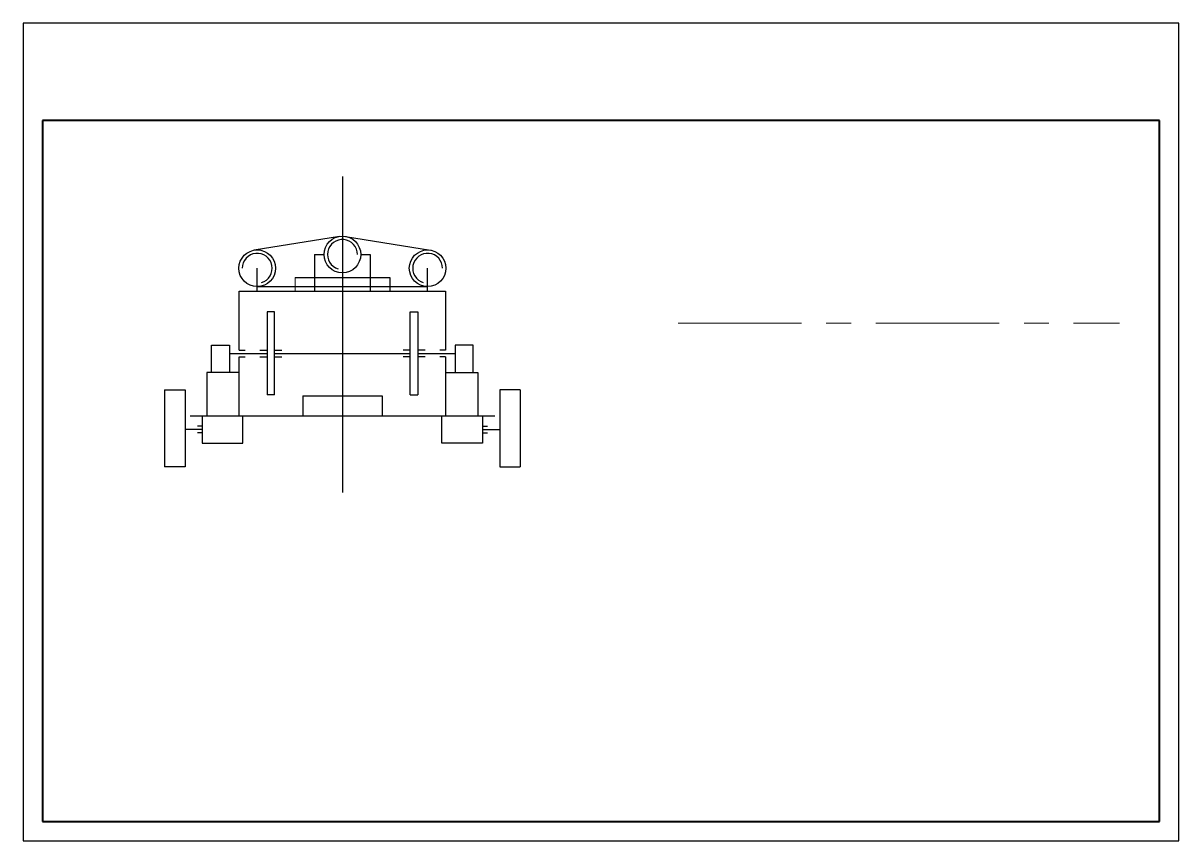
# Model space of a CAD drawing. Header units: millimetres. Extents: x -2889 to 8174, y 2447 to 8478.
# Drawn here: x 2177.2 to 2474.2, y 3343.3 to 3553.3 of the extents above; entities that cross this region are included whole.
import ezdxf

# ---------------------------------------------------------------- set-up
doc = ezdxf.new("R2010")
doc.units = ezdxf.units.MM
doc.linetypes.add('CENTER', pattern=[50.8, 31.75, -6.35, 6.35, -6.35])
doc.layers.add('粗实线', color=7, linetype='Continuous', lineweight=40)
doc.layers.add('细点画线', color=255, linetype='CENTER', lineweight=5)
doc.layers.add('细实线', color=255, linetype='Continuous')

msp = doc.modelspace()

# ---------------------------------------------------------------- linework, layer by layer
at = {"layer": '粗实线'}
for p, q in [((2469.24, 3528.27), (2182.24, 3528.27)), ((2182.24, 3528.27), (2182.24, 3348.27)), ((2469.24, 3348.27), (2469.24, 3528.27)), ((2182.24, 3348.27), (2469.24, 3348.27))]:
    msp.add_line(p, q, dxfattribs=at)
at = {"layer": '细实线'}
for p, q in [((2474.24, 3553.27), (2177.24, 3553.27)), ((2177.24, 3553.27), (2177.24, 3343.27)), ((2474.24, 3343.27), (2474.24, 3553.27)), ((2232.775, 3484.422), (2285.812, 3484.422)), ((2232.775, 3469.284), (2232.775, 3484.422)), ((2285.812, 3484.422), (2285.812, 3469.284)), ((2239.912, 3479.111), (2239.912, 3457.774)), ((2241.853, 3479.111), (2239.912, 3479.111)), ((2241.853, 3457.774), (2241.853, 3479.111)), ((2276.735, 3457.774), (2276.735, 3479.111)), ((2276.735, 3479.111), (2278.676, 3479.111)), ((2278.676, 3479.111), (2278.676, 3457.774)), ((2225.692, 3463.531), (2225.692, 3470.545)), ((2225.692, 3470.545), (2230.301, 3470.545)), ((2230.301, 3470.545), (2230.301, 3463.531)), ((2232.775, 3469.284), (2234.259, 3469.284)), ((2238.059, 3469.284), (2239.912, 3469.284)), ((2241.853, 3469.284), (2243.705, 3469.284)), ((2276.735, 3469.284), (2274.882, 3469.284)), ((2280.528, 3469.284), (2278.676, 3469.284)), ((2285.812, 3469.284), (2284.328, 3469.284)), ((2292.895, 3470.545), (2288.286, 3470.545)), ((2288.286, 3470.545), (2288.286, 3463.531)), ((2292.895, 3463.531), (2292.895, 3470.545)), ((2230.301, 3468.443), (2239.912, 3468.443)), ((2232.775, 3452.463), (2232.775, 3467.601)), ((2232.775, 3467.601), (2234.259, 3467.601)), ((2238.059, 3467.601), (2239.912, 3467.601)), ((2241.853, 3468.443), (2276.735, 3468.443)), ((2241.853, 3467.601), (2243.705, 3467.601)), ((2276.735, 3467.601), (2274.882, 3467.601)), ((2278.676, 3468.443), (2288.286, 3468.443)), ((2280.528, 3467.601), (2278.676, 3467.601)), ((2285.812, 3467.601), (2284.328, 3467.601)), ((2285.812, 3467.601), (2285.812, 3452.463)), ((2232.775, 3463.531), (2224.487, 3463.531)), ((2224.487, 3463.531), (2224.487, 3452.463)), ((2285.812, 3463.531), (2294.101, 3463.531)), ((2294.101, 3463.531), (2294.101, 3452.463)), ((2213.59, 3459.109), (2218.879, 3459.109)), ((2213.59, 3459.109), (2213.59, 3439.31)), ((2218.879, 3459.109), (2218.879, 3439.31)), ((2241.853, 3457.774), (2239.912, 3457.774)), ((2276.735, 3457.774), (2278.676, 3457.774)), ((2299.708, 3459.109), (2299.708, 3439.31)), ((2304.998, 3459.109), (2299.708, 3459.109)), ((2304.998, 3459.109), (2304.998, 3439.31)), ((2220.15, 3452.463), (2298.437, 3452.463)), ((2223.26, 3452.463), (2223.26, 3445.381)), ((2233.744, 3445.381), (2233.744, 3452.463)), ((2284.844, 3445.381), (2284.844, 3452.463)), ((2295.328, 3452.463), (2295.328, 3445.381)), ((2223.26, 3448.922), (2218.879, 3448.922)), ((2223.26, 3449.759), (2222.025, 3449.759)), ((2295.328, 3449.759), (2296.562, 3449.759)), ((2295.328, 3448.922), (2299.708, 3448.922)), ((2223.26, 3448.085), (2222.025, 3448.085)), ((2223.26, 3445.381), (2233.744, 3445.381)), ((2295.328, 3445.381), (2284.844, 3445.381)), ((2295.328, 3448.085), (2296.562, 3448.085)), ((2218.879, 3439.31), (2213.59, 3439.31)), ((2299.708, 3439.31), (2304.998, 3439.31)), ((2177.24, 3343.27), (2474.24, 3343.27))]:
    msp.add_line(p, q, dxfattribs=at)
at = {"layer": '细实线', "color": 0}
for p, q in [((2259.294, 3513.899), (2259.294, 3432.71)), ((2258.518, 3498.502), (2236.647, 3494.969)), ((2260.07, 3498.502), (2281.94, 3494.969)), ((2252.129, 3493.855), (2254.582, 3493.855)), ((2252.129, 3493.855), (2252.129, 3484.422)), ((2264.005, 3493.855), (2266.458, 3493.855)), ((2266.458, 3493.855), (2266.458, 3484.422)), ((2237.399, 3484.422), (2237.399, 3490.317)), ((2281.189, 3484.422), (2281.189, 3490.317)), ((2247.137, 3487.923), (2271.45, 3487.923)), ((2271.45, 3487.923), (2271.45, 3484.422)), ((2237.399, 3485.606), (2281.189, 3485.606)), ((2249.11, 3457.552), (2269.477, 3457.552)), ((2249.11, 3457.552), (2249.11, 3452.463)), ((2269.477, 3457.552), (2269.477, 3452.463))]:
    msp.add_line(p, q, dxfattribs=at)
for centre in [(2259.294, 3493.855), (2237.399, 3490.317), (2281.189, 3490.317)]:
    msp.add_circle(centre, 4.711, dxfattribs=at)
for centre, start, end in [((2259.294, 3493.855), 0, 253.24155), ((2237.399, 3490.317), 286.75845, 180), ((2281.189, 3490.317), 0, 253.24155)]:
    msp.add_arc(centre, 3.841, start, end, dxfattribs=at)
at = {"layer": '细点画线'}
for p, q in [((2247.137, 3487.923), (2247.137, 3484.422)), ((2345.543, 3476.194), (2458.953, 3476.194))]:
    msp.add_line(p, q, dxfattribs=at)

doc.saveas('drawing.dxf')
